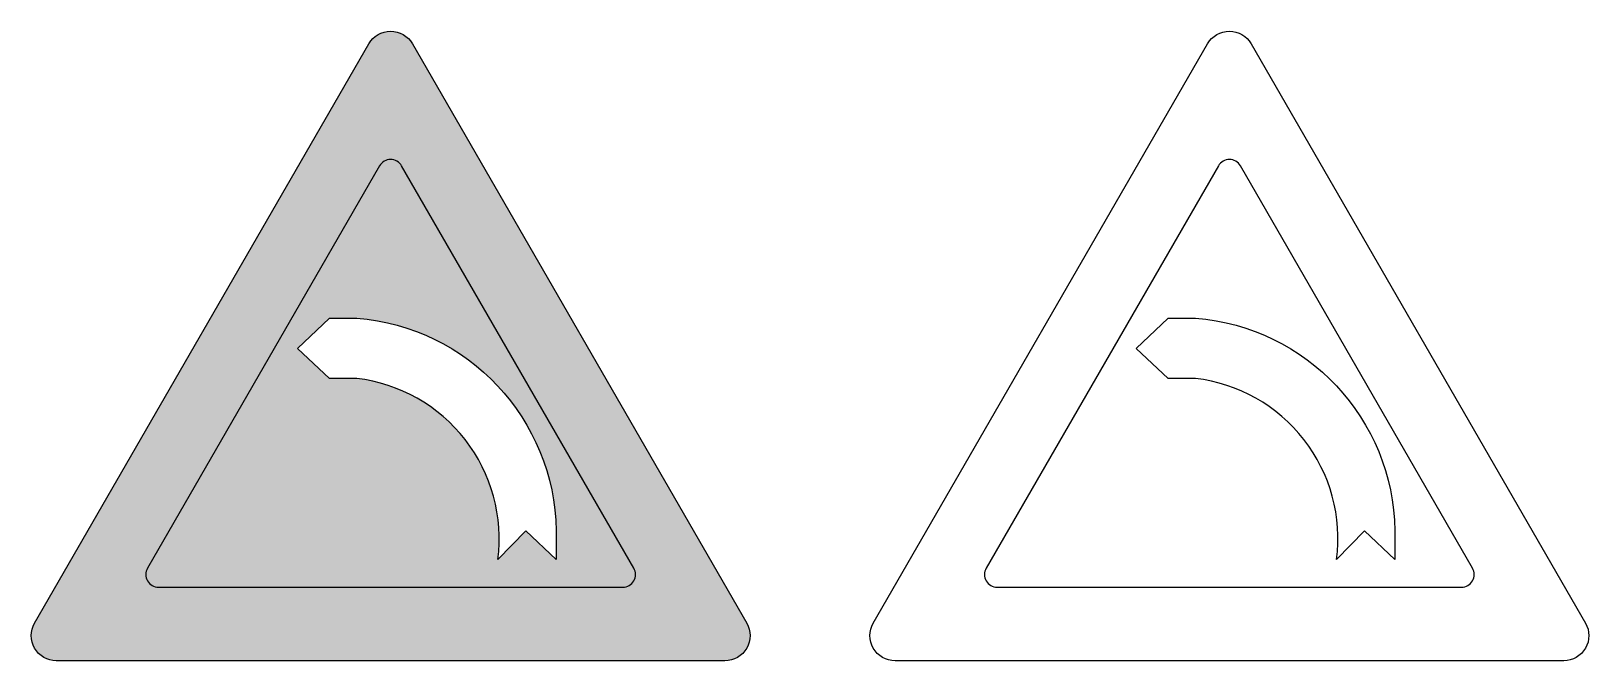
# Model space of a CAD drawing. Extents: x 626 to 1926, y 0 to 525.
import ezdxf

# ---------------------------------------------------------------- set-up
doc = ezdxf.new("R2010")
doc.units = 0
doc.header["$MEASUREMENT"] = 0

msp = doc.modelspace()

# ---------------------------------------------------------------- hatches: boundary and pattern name
h = msp.add_hatch(color=1)
edge = h.paths.add_edge_path()
edge.add_line((944.2741434202817, 514.75), (1223.274143420282, 31.51569999999998))
edge.add_arc((1205.06172110989, 21.02025818898166), 21.02014807798741, -89.93888225757348, 29.95395674705412, ccw=False)
edge.add_line((1205.084143420282, 0.00012207), (647.0861434202816, 0.0020752))
edge.add_arc((647.1050426673886, 21.02366072057468), 21.02159401616291, 150.0527261688029, 269.9484888139193, ccw=False)
edge.add_line((628.8901434202817, 31.5177), (907.8861434202818, 514.75))
edge.add_arc((926.0801434202817, 504.2242304445823), 21.01935918941766, 30.050656878707116, 149.9493431212929, ccw=False)
edge = h.paths.add_edge_path(flags=16)
edge.add_arc((1119.849803009684, 71.9934424092822), 10.60225210757404, 270.0774972379359, 389.9727439496217)
edge.add_line((1129.034143420282, 77.2902), (935.2641434202817, 412.922))
edge.add_arc((926.0846434202816, 407.6104854933661), 10.60544231063387, 30.05487035694194, 149.9451296430581)
edge.add_line((916.9051434202815, 412.922), (723.1281434202815, 77.28969999999998))
edge.add_arc((732.3171908490697, 71.99566549146778), 10.60497025106853, 150.0527054730842, 269.9457164577543)
edge.add_line((732.3071434202816, 61.3907), (1119.864143420282, 61.3912))
h = msp.add_hatch(color=7)
h.paths.add_polyline_path([(935.2641434202817, 412.922, 0.5767119999999999), (916.9051434202815, 412.922), (723.1281434202815, 77.2897, 0.5767280000000001), (732.3071434202816, 61.3907), (1119.864143420282, 61.3912, 0.5767409999999997), (1129.034143420282, 77.2902)])
h.paths.add_polyline_path([(897.9131434202816, 285.891, -0.386716), (1064.244143420282, 108.558), (1064.244143420282, 84.43340000000003), (1038.854143420282, 108.5579999999999), (1015.574143420282, 84.4334, 0.4175579999999999), (897.9131434202816, 235.527), (875.0591434202818, 235.527), (848.3951434202818, 260.498), (875.0591434202817, 285.891)], flags=16)

# ---------------------------------------------------------------- linework, layer by layer
at = {"color": 1}
msp.add_lwpolyline([(944.2741434202817, 514.75), (1223.274143420282, 31.5157, -0.576727), (1205.084143420282, 0.00012207), (647.0861434202816, 0.0020752, -0.5767439999999999), (628.8901434202817, 31.5177), (907.8861434202818, 514.75, -0.576761)], format="xyb", close=True, dxfattribs=at)
for points in [[(1644.274143420282, 514.75), (1923.274143420282, 31.5157, -0.576727), (1905.084143420282, 0.00012207), (1347.086143420282, 0.0020752, -0.5767439999999999), (1328.890143420282, 31.5177), (1607.886143420282, 514.75, -0.576761)], [(1119.864143420282, 61.3912, 0.576741), (1129.034143420282, 77.2902), (935.2641434202817, 412.922, 0.576712), (916.9051434202815, 412.922), (723.1281434202815, 77.2897, 0.576728), (732.3071434202816, 61.3907)], [(1819.864143420282, 61.3912, 0.576741), (1829.034143420282, 77.2902), (1635.264143420282, 412.922, 0.576712), (1616.905143420282, 412.922), (1423.128143420282, 77.2897, 0.576728), (1432.307143420282, 61.3907)], [(897.9131434202816, 285.891, -0.386716), (1064.244143420282, 108.558), (1064.244143420282, 84.4334), (1038.854143420282, 108.558), (1015.574143420282, 84.4334, 0.417558), (897.9131434202816, 235.527), (875.0591434202815, 235.527), (848.3951434202818, 260.498), (875.0591434202815, 285.891)], [(1597.913143420282, 285.891, -0.386716), (1764.244143420282, 108.558), (1764.244143420282, 84.4334), (1738.854143420282, 108.558), (1715.574143420282, 84.4334, 0.417558), (1597.913143420282, 235.527), (1575.059143420282, 235.527), (1548.395143420282, 260.498), (1575.059143420282, 285.891)]]:
    msp.add_lwpolyline(points, format="xyb", close=True)

doc.saveas('drawing.dxf')
